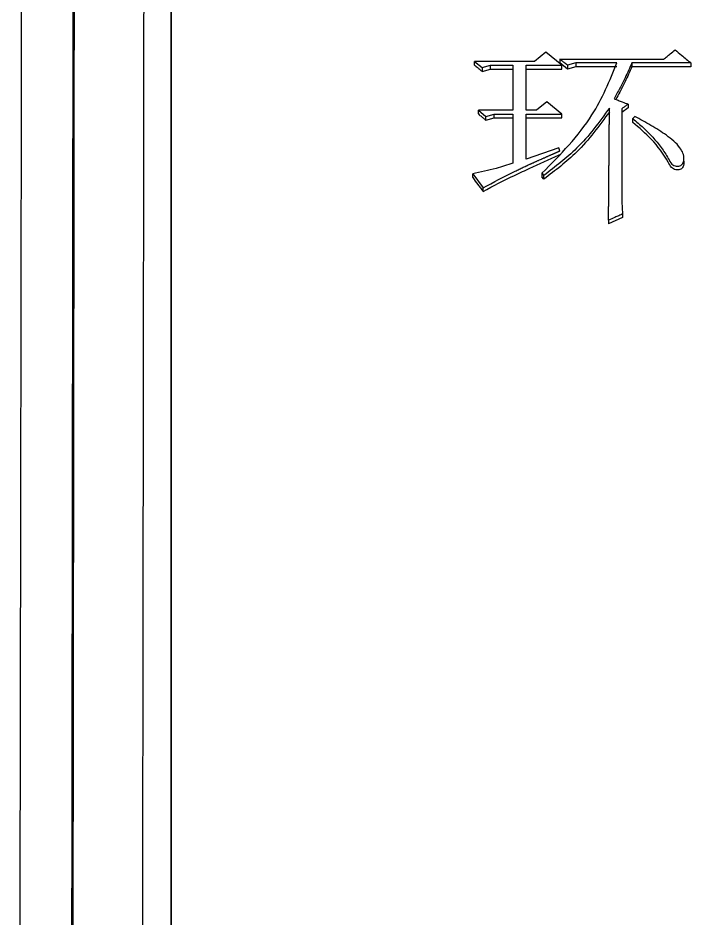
# Model space of a CAD drawing. Header units: millimetres. Extents: x 2003 to 4439, y 563 to 2285.
# Drawn here: x 2502.84 to 2510.61, y 2062.71 to 2073.11 of the extents above; entities that cross this region are included whole.
import ezdxf

# ---------------------------------------------------------------- set-up
doc = ezdxf.new("R2010")
doc.units = ezdxf.units.MM

msp = doc.modelspace()

# ---------------------------------------------------------------- linework, layer by layer
at = {"color": 7, "linetype": 'Continuous', "lineweight": 25}
for p, q in [((2508.936, 2072.713), (2508.806, 2072.608)), ((2509.12, 2072.564), (2508.936, 2072.713)), ((2508.114, 2072.608), (2508.2, 2072.537)), ((2508.806, 2072.608), (2508.114, 2072.608)), ((2508.114, 2072.564), (2508.114, 2072.608)), ((2508.2, 2072.537), (2508.298, 2072.564)), ((2508.298, 2072.564), (2508.557, 2072.564)), ((2508.298, 2072.52), (2508.298, 2072.564)), ((2508.557, 2072.564), (2508.557, 2072.044)), ((2508.709, 2072.564), (2509.12, 2072.564)), ((2508.709, 2072.044), (2508.709, 2072.564)), ((2508.709, 2072.52), (2508.709, 2072.564)), ((2509.098, 2072.634), (2510.299, 2072.634)), ((2509.098, 2072.634), (2509.098, 2072.59)), ((2509.185, 2072.52), (2509.098, 2072.59)), ((2509.282, 2072.59), (2509.185, 2072.564)), ((2509.185, 2072.564), (2509.185, 2072.52)), ((2509.758, 2072.59), (2509.282, 2072.59)), ((2510.612, 2072.59), (2509.931, 2072.59)), ((2509.931, 2072.59), (2509.931, 2072.546)), ((2508.2, 2072.537), (2508.2, 2072.493)), ((2508.2, 2072.493), (2508.298, 2072.52)), ((2508.298, 2072.52), (2508.557, 2072.52)), ((2508.709, 2072.044), (2508.709, 2072.52)), ((2508.709, 2072.52), (2509.12, 2072.52)), ((2509.282, 2072.546), (2509.185, 2072.52)), ((2509.758, 2072.546), (2509.282, 2072.546)), ((2510.612, 2072.546), (2509.931, 2072.546)), ((2508.947, 2072.141), (2508.828, 2072.044)), ((2509.12, 2072), (2508.947, 2072.141)), ((2508.157, 2072.044), (2508.243, 2071.973)), ((2508.557, 2072.044), (2508.157, 2072.044)), ((2508.157, 2072.001), (2508.157, 2072.044)), ((2508.828, 2072.044), (2508.709, 2072.044)), ((2509.888, 2072.071), (2509.812, 2072.018)), ((2509.812, 2072.061), (2509.812, 2071.141)), ((2509.812, 2072.061), (2509.812, 2072.018)), ((2509.888, 2072.114), (2509.888, 2072.071)), ((2508.243, 2071.973), (2508.341, 2072)), ((2508.243, 2071.93), (2508.243, 2071.973)), ((2508.243, 2071.93), (2508.341, 2071.956)), ((2508.341, 2072), (2508.557, 2072)), ((2508.341, 2071.956), (2508.341, 2072)), ((2508.341, 2071.956), (2508.557, 2071.956)), ((2508.557, 2072), (2508.557, 2071.433)), ((2508.709, 2072), (2509.12, 2072)), ((2508.709, 2071.478), (2508.709, 2072)), ((2508.709, 2071.956), (2508.709, 2072)), ((2508.709, 2071.478), (2508.709, 2071.956)), ((2508.709, 2071.956), (2509.12, 2071.956)), ((2509.812, 2072.018), (2509.812, 2071.141)), ((2509.942, 2071.904), (2509.942, 2071.947)), ((2509.087, 2071.611), (2508.709, 2071.478)), ((2509.098, 2071.575), (2509.087, 2071.611)), ((2510.501, 2071.582), (2510.501, 2071.588)), ((2508.092, 2071.309), (2508.211, 2071.149)), ((2508.092, 2071.267), (2508.092, 2071.309)), ((2508.892, 2071.318), (2508.914, 2071.292)), ((2508.892, 2071.318), (2508.892, 2071.276)), ((2508.914, 2071.249), (2508.892, 2071.276)), ((2508.914, 2071.249), (2508.914, 2071.292)), ((2508.211, 2071.107), (2508.211, 2071.149)), ((2509.823, 2070.806), (2509.661, 2070.734)), ((2509.823, 2070.847), (2509.823, 2070.806)), ((2509.661, 2070.776), (2509.661, 2070.734))]:
    msp.add_line(p, q, dxfattribs=at)
at = {"color": 7, "linetype": 'Continuous', "lineweight": 25, "flags": 128}
for points in [[(2509.12, 2072.52), (2509.12, 2072.542), (2509.12, 2072.564)], [(2509.282, 2072.59), (2509.282, 2072.579), (2509.282, 2072.568), (2509.282, 2072.546)], [(2510.612, 2072.59), (2510.612, 2072.568), (2510.612, 2072.546)], [(2509.12, 2071.956), (2509.12, 2071.967), (2509.12, 2071.984), (2509.12, 2072)], [(2509.963, 2071.973), (2509.953, 2071.96), (2509.942, 2071.947)]]:
    msp.add_lwpolyline(points, dxfattribs=at)
at = {"color": 7, "linetype": 'Continuous', "lineweight": 25}
for points, knots in [([(2504.61, 2114.662), (2504.61, 2114.558), (2504.61, 2114.037), (2504.61, 2112.67), (2504.61, 2110.511), (2504.61, 2107.892), (2504.61, 2105.43), (2504.61, 2101.922), (2504.61, 2098.779), (2504.61, 2094.464), (2504.61, 2089.777), (2504.611, 2084.644), (2504.611, 2079.221), (2504.611, 2074.662), (2504.611, 2068.74), (2504.611, 2063.834), (2504.611, 2057.155), (2504.611, 2052.862), (2504.611, 2049.861)], [0, 0, 0, 0, 0.020124, 0.100733, 0.181328, 0.221587, 0.302184, 0.342442, 0.423039, 0.463298, 0.543894, 0.624491, 0.664749, 0.745346, 0.785604, 0.8662, 0.906458, 1, 1, 1, 1]), ([(2502.941, 2113.714), (2502.942, 2113.742), (2502.942, 2113.831), (2502.941, 2112.844), (2502.938, 2110.832), (2502.933, 2107.769), (2502.928, 2104.381), (2502.923, 2101.043), (2502.918, 2097.974), (2502.912, 2094.33), (2502.906, 2090.059), (2502.899, 2085.414), (2502.891, 2080.467), (2502.883, 2075.297), (2502.874, 2069.612), (2502.864, 2063.415), (2502.853, 2056.731), (2502.846, 2052.041), (2502.842, 2049.647)], [0, 0, 0, 0, 0.039342, 0.122943, 0.206183, 0.289063, 0.371582, 0.416612, 0.465601, 0.518547, 0.575452, 0.636313, 0.690059, 0.746552, 0.805793, 0.867782, 0.932518, 1, 1, 1, 1]), ([(2503.447, 2049.511), (2503.451, 2052.81), (2503.46, 2059.409), (2503.473, 2068.839), (2503.485, 2077.719), (2503.496, 2085.877), (2503.506, 2093.178), (2503.514, 2099.495), (2503.521, 2104.719), (2503.526, 2108.767), (2503.529, 2111.171), (2503.53, 2112.485), (2503.53, 2112.806), (2503.531, 2112.967)], [0, 0, 0, 0, 0.0981345, 0.196269, 0.2944034, 0.3925379, 0.4906723, 0.5888066, 0.686941, 0.7850753, 0.8832097, 0.9416048, 1, 1, 1, 1]), ([(2503.461, 2049.462), (2503.464, 2051.848), (2503.471, 2056.555), (2503.48, 2063.304), (2503.488, 2069.646), (2503.496, 2075.542), (2503.504, 2080.972), (2503.511, 2086.705), (2503.519, 2092.474), (2503.526, 2097.954), (2503.532, 2102.421), (2503.537, 2105.944), (2503.54, 2108.607), (2503.542, 2110.506), (2503.543, 2111.737), (2503.544, 2112.252), (2503.544, 2112.402), (2503.544, 2112.427)], [0, 0, 0, 0, 0.07139, 0.140843, 0.208359, 0.273937, 0.337578, 0.399281, 0.488173, 0.572709, 0.652888, 0.72871, 0.800173, 0.867277, 0.930021, 0.988406, 1, 1, 1, 1]), ([(2504.342, 2111.644), (2504.342, 2111.551), (2504.342, 2111.381), (2504.342, 2110.934), (2504.341, 2110.393), (2504.34, 2109.717), (2504.339, 2108.91), (2504.338, 2107.97), (2504.337, 2106.898), (2504.335, 2105.189), (2504.331, 2102.502), (2504.326, 2098.353), (2504.32, 2093.136), (2504.312, 2087.529), (2504.305, 2081.852), (2504.297, 2076.385), (2504.289, 2070.372), (2504.28, 2063.825), (2504.27, 2056.782), (2504.263, 2051.839), (2504.26, 2049.325)], [0, 0, 0, 0, 0.037781, 0.069081, 0.100468, 0.131943, 0.163506, 0.195157, 0.226895, 0.258722, 0.330934, 0.408983, 0.49287, 0.582593, 0.645672, 0.711347, 0.779618, 0.850484, 0.923944, 1, 1, 1, 1]), ([(2504.611, 2049.76), (2504.611, 2050.407), (2504.611, 2053.648), (2504.611, 2059.413), (2504.611, 2065.63), (2504.611, 2071.665), (2504.611, 2076.295), (2504.611, 2080.106), (2504.611, 2081.549), (2504.611, 2081.946)], [0, 0, 0, 0, 0.056256, 0.281605, 0.506911, 0.619454, 0.844767, 0.95731, 1, 1, 1, 1]), ([(2510.299, 2072.634), (2510.311, 2072.644), (2510.336, 2072.664), (2510.379, 2072.7), (2510.41, 2072.725), (2510.429, 2072.74)], [0, 0, 0, 0, 0.288432, 0.576865, 1, 1, 1, 1]), ([(2510.429, 2072.74), (2510.453, 2072.719), (2510.497, 2072.684), (2510.558, 2072.634), (2510.594, 2072.605), (2510.612, 2072.59)], [0, 0, 0, 0, 0.407194, 0.703597, 1, 1, 1, 1]), ([(2508.114, 2072.564), (2508.126, 2072.554), (2508.147, 2072.537), (2508.175, 2072.513), (2508.192, 2072.5), (2508.2, 2072.493)], [0, 0, 0, 0, 0.4286084, 0.7143042, 1, 1, 1, 1]), ([(2508.892, 2071.318), (2509.104, 2071.532), (2509.478, 2071.912), (2509.673, 2072.384), (2509.758, 2072.59)], [0, 0, 0, 0, 0.564597, 1, 1, 1, 1]), ([(2509.185, 2072.564), (2509.172, 2072.574), (2509.152, 2072.59), (2509.123, 2072.614), (2509.106, 2072.627), (2509.098, 2072.634)], [0, 0, 0, 0, 0.428361, 0.714181, 1, 1, 1, 1]), ([(2509.931, 2072.59), (2509.905, 2072.533), (2509.86, 2072.434), (2509.79, 2072.297), (2509.747, 2072.216), (2509.725, 2072.176)], [0, 0, 0, 0, 0.409741, 0.70481, 1, 1, 1, 1]), ([(2509.931, 2072.546), (2509.905, 2072.489), (2509.86, 2072.39), (2509.796, 2072.265), (2509.76, 2072.197), (2509.745, 2072.169)], [0, 0, 0, 0, 0.449925, 0.773337, 1, 1, 1, 1]), ([(2509.725, 2072.176), (2509.741, 2072.17), (2509.771, 2072.159), (2509.826, 2072.138), (2509.864, 2072.123), (2509.888, 2072.114)], [0, 0, 0, 0, 0.283862, 0.567725, 1, 1, 1, 1]), ([(2509.671, 2072.07), (2509.553, 2071.908), (2509.341, 2071.617), (2509.045, 2071.392), (2508.914, 2071.292)], [0, 0, 0, 0, 0.555449, 1, 1, 1, 1]), ([(2509.661, 2070.776), (2509.661, 2070.785), (2509.661, 2070.81), (2509.661, 2070.844), (2509.661, 2070.887), (2509.662, 2070.93), (2509.662, 2070.972), (2509.662, 2071.015), (2509.663, 2071.049), (2509.663, 2071.092), (2509.663, 2071.135), (2509.664, 2071.177), (2509.664, 2071.22), (2509.664, 2071.254), (2509.665, 2071.297), (2509.665, 2071.331), (2509.665, 2071.373), (2509.666, 2071.416), (2509.666, 2071.458), (2509.666, 2071.501), (2509.667, 2071.535), (2509.667, 2071.577), (2509.667, 2071.62), (2509.668, 2071.662), (2509.668, 2071.705), (2509.668, 2071.739), (2509.669, 2071.781), (2509.669, 2071.815), (2509.669, 2071.858), (2509.67, 2071.892), (2509.67, 2071.934), (2509.671, 2071.991), (2509.671, 2072.039), (2509.671, 2072.07)], [0, 0, 0, 0, 0.019729, 0.059186, 0.078915, 0.118372, 0.157829, 0.177558, 0.217015, 0.236744, 0.276201, 0.315659, 0.335387, 0.374845, 0.394573, 0.43403, 0.453759, 0.493216, 0.532674, 0.552402, 0.59186, 0.611588, 0.651046, 0.690503, 0.710232, 0.749689, 0.769418, 0.808875, 0.828604, 0.868061, 0.88779, 0.927247, 1, 1, 1, 1]), ([(2509.888, 2072.114), (2509.881, 2072.11), (2509.866, 2072.099), (2509.84, 2072.081), (2509.821, 2072.068), (2509.812, 2072.061)], [0, 0, 0, 0, 0.250001, 0.6250002, 1, 1, 1, 1]), ([(2508.157, 2072.001), (2508.169, 2071.99), (2508.19, 2071.974), (2508.219, 2071.95), (2508.235, 2071.937), (2508.243, 2071.93)], [0, 0, 0, 0, 0.428608, 0.714304, 1, 1, 1, 1]), ([(2509.671, 2072.027), (2509.553, 2071.865), (2509.341, 2071.574), (2509.045, 2071.349), (2508.914, 2071.249)], [0, 0, 0, 0, 0.555388, 1, 1, 1, 1]), ([(2509.942, 2071.947), (2509.983, 2071.912), (2510.103, 2071.811), (2510.242, 2071.657), (2510.339, 2071.511), (2510.377, 2071.433), (2510.414, 2071.406), (2510.443, 2071.398), (2510.471, 2071.398), (2510.495, 2071.406), (2510.513, 2071.421), (2510.527, 2071.446), (2510.533, 2071.491), (2510.524, 2071.551), (2510.462, 2071.651), (2510.332, 2071.758), (2510.151, 2071.871), (2510.026, 2071.939), (2509.963, 2071.973)], [0, 0, 0, 0, 0.09565, 0.280795, 0.373244, 0.419662, 0.436462, 0.4533, 0.470465, 0.483389, 0.496387, 0.510841, 0.535897, 0.579802, 0.622961, 0.750748, 0.875017, 1, 1, 1, 1]), ([(2510.527, 2071.463), (2510.528, 2071.456), (2510.532, 2071.438), (2510.528, 2071.41), (2510.518, 2071.385), (2510.503, 2071.369), (2510.484, 2071.359), (2510.462, 2071.355), (2510.436, 2071.357), (2510.41, 2071.366), (2510.376, 2071.394), (2510.311, 2071.521), (2510.173, 2071.705), (2510.015, 2071.841), (2509.942, 2071.904)], [0, 0, 0, 0, 0.025638, 0.062848, 0.09324, 0.114417, 0.135605, 0.157562, 0.183803, 0.214117, 0.245018, 0.322491, 0.688269, 1, 1, 1, 1]), ([(2508.211, 2071.149), (2508.331, 2071.213), (2508.465, 2071.285), (2508.611, 2071.354), (2508.641, 2071.369), (2508.664, 2071.38), (2508.687, 2071.391), (2508.707, 2071.4), (2508.726, 2071.409), (2508.741, 2071.416), (2508.757, 2071.423), (2508.768, 2071.428), (2508.78, 2071.433), (2508.795, 2071.44), (2508.811, 2071.447), (2508.826, 2071.454), (2508.838, 2071.46), (2508.85, 2071.465), (2508.865, 2071.472), (2508.881, 2071.479), (2508.896, 2071.486), (2508.908, 2071.491), (2508.923, 2071.498), (2508.939, 2071.505), (2508.955, 2071.512), (2508.966, 2071.517), (2508.978, 2071.522), (2508.99, 2071.527), (2509.001, 2071.532), (2509.011, 2071.537), (2509.019, 2071.54), (2509.025, 2071.543), (2509.03, 2071.545), (2509.038, 2071.549), (2509.046, 2071.552), (2509.054, 2071.556), (2509.06, 2071.558), (2509.065, 2071.561), (2509.073, 2071.564), (2509.081, 2071.568), (2509.09, 2071.572), (2509.095, 2071.574), (2509.098, 2071.575)], [0, 0, 0, 0, 0.414083, 0.465835, 0.49171, 0.517586, 0.543462, 0.569338, 0.582276, 0.608151, 0.621089, 0.634027, 0.646965, 0.659903, 0.685779, 0.698716, 0.711654, 0.724592, 0.73753, 0.763406, 0.776344, 0.789282, 0.802219, 0.828095, 0.841033, 0.853971, 0.866909, 0.879847, 0.892784, 0.905722, 0.912191, 0.91866, 0.925129, 0.931598, 0.944536, 0.951005, 0.957474, 0.963943, 0.970412, 0.98335, 0.989818, 1, 1, 1, 1]), ([(2508.211, 2071.107), (2508.331, 2071.171), (2508.511, 2071.265), (2508.753, 2071.376), (2508.928, 2071.456), (2509.041, 2071.507), (2509.098, 2071.533)], [0, 0, 0, 0, 0.414296, 0.62139, 0.810694, 1, 1, 1, 1]), ([(2508.557, 2071.433), (2508.492, 2071.412), (2508.384, 2071.377), (2508.228, 2071.339), (2508.137, 2071.319), (2508.092, 2071.309)], [0, 0, 0, 0, 0.424962, 0.712284, 1, 1, 1, 1]), ([(2508.092, 2071.267), (2508.112, 2071.24), (2508.142, 2071.2), (2508.181, 2071.147), (2508.201, 2071.121), (2508.211, 2071.107)], [0, 0, 0, 0, 0.5, 0.75, 1, 1, 1, 1]), ([(2509.812, 2071.141), (2509.812, 2071.106), (2509.813, 2071.04), (2509.815, 2070.942), (2509.82, 2070.879), (2509.823, 2070.847)], [0, 0, 0, 0, 0.355817, 0.677713, 1, 1, 1, 1]), ([(2509.823, 2070.847), (2509.808, 2070.841), (2509.778, 2070.827), (2509.724, 2070.804), (2509.685, 2070.787), (2509.661, 2070.776)], [0, 0, 0, 0, 0.277507, 0.555013, 1, 1, 1, 1])]:
    msp.add_open_spline(points, degree=3, knots=knots, dxfattribs=at)

doc.saveas('drawing.dxf')
